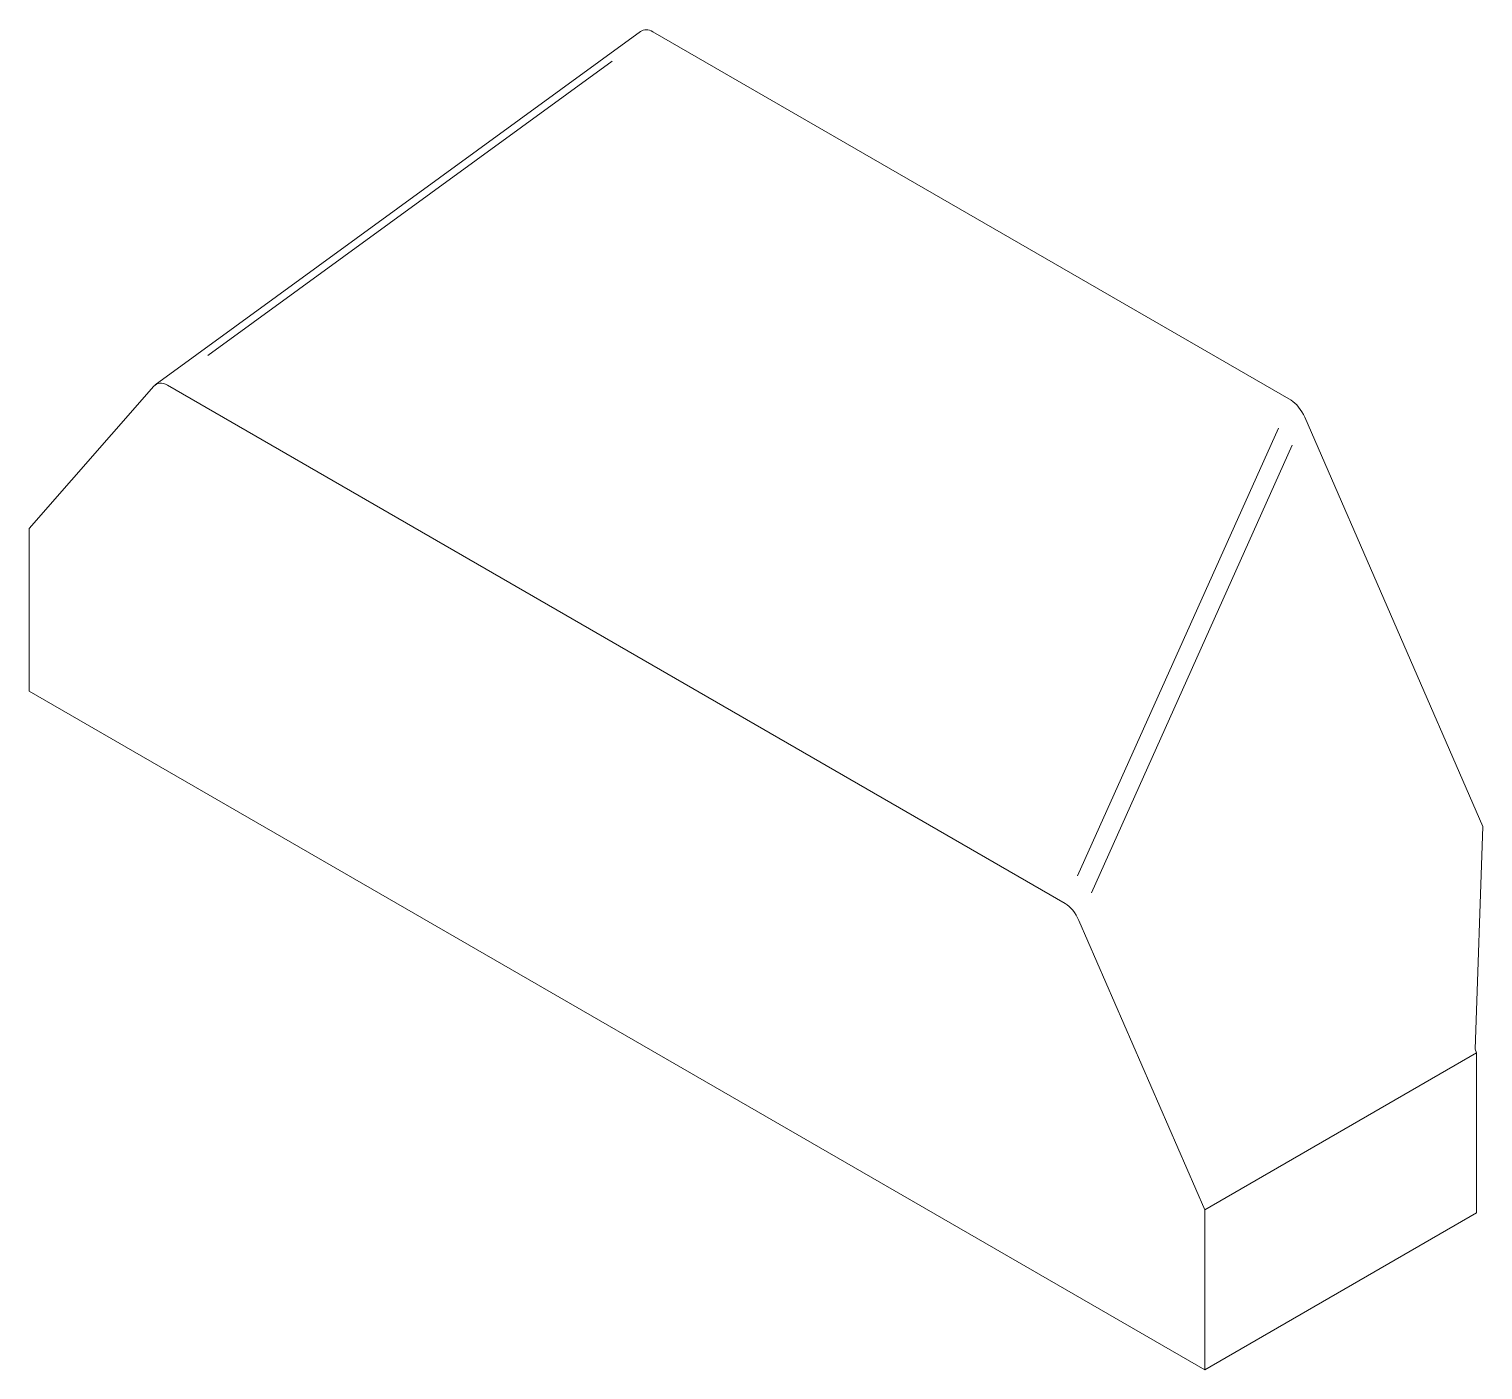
# Model space of a CAD drawing. Header units: millimetres. Extents: x 2263 to 6070, y 2876 to 5287.
# Drawn here: x 4732 to 5485, y 4592 to 5287 of the extents above; entities that cross this region are included whole.
import ezdxf

# ---------------------------------------------------------------- set-up
doc = ezdxf.new("R2010")
doc.units = ezdxf.units.MM

msp = doc.modelspace()

# ---------------------------------------------------------------- linework, layer by layer
at = {"color": 7, "linetype": 'Continuous', "lineweight": 15}
for p, q in [((5048.6261, 5286.0236), (4796.9782, 5102.8291)), ((5054.9109, 5285.9142), (5385.8694, 5094.8559)), ((4731.5422, 5028.3462), (4796.1634, 5102.0818)), ((4803.263, 5102.7198), (5268.7522, 4833.9986)), ((5392.9691, 5086.0209), (5485.3576, 4873.9319)), ((4731.5422, 5028.3462), (4731.5422, 4944.1324)), ((5341.1619, 4592.2064), (4731.5422, 4944.1324)), ((5485.3576, 4873.9319), (5481.2826, 4758.4282)), ((5275.8519, 4825.1635), (5341.1619, 4675.2365)), ((5341.1619, 4675.2365), (5482.0837, 4756.589)), ((5482.0837, 4756.589), (5481.2826, 4758.4282)), ((5482.0837, 4756.589), (5482.0828, 4673.5583)), ((5341.1619, 4592.2064), (5341.1619, 4675.2365)), ((5482.0828, 4673.5583), (5341.1619, 4592.2064))]:
    msp.add_line(p, q, dxfattribs=at)
at = {"color": 8, "linetype": 'Continuous', "lineweight": 15}
for p, q in [((5033.9461, 5270.6523), (4824.2279, 5117.9817)), ((5275.2213, 4848.4074), (5379.4003, 5080.4471)), ((5386.4999, 5071.6121), (5282.321, 4839.5723))]:
    msp.add_line(p, q, dxfattribs=at)
at = {"color": 7, "linetype": 'Continuous', "lineweight": 15}
for centre, major_axis, ratio, start_param, end_param in [((5053.6802, 5277.3337), (-4.2901, 9.1421), 0.67649783, 5.51246911, 6.4129038), ((4802.0323, 5094.1393), (-4.2901, 9.1421), 0.67649783, 5.51246911, 6.57094264), ((5387.1001, 5084.8545), (-5.4933, 10.5461), 0.48792617, 4.57090712, 5.62938066), ((5269.9829, 4823.9971), (-5.4933, 10.5461), 0.48792617, 4.57090712, 5.62938065)]:
    msp.add_ellipse(centre, major_axis=major_axis, ratio=ratio, start_param=start_param, end_param=end_param, dxfattribs=at)

doc.saveas('drawing.dxf')
